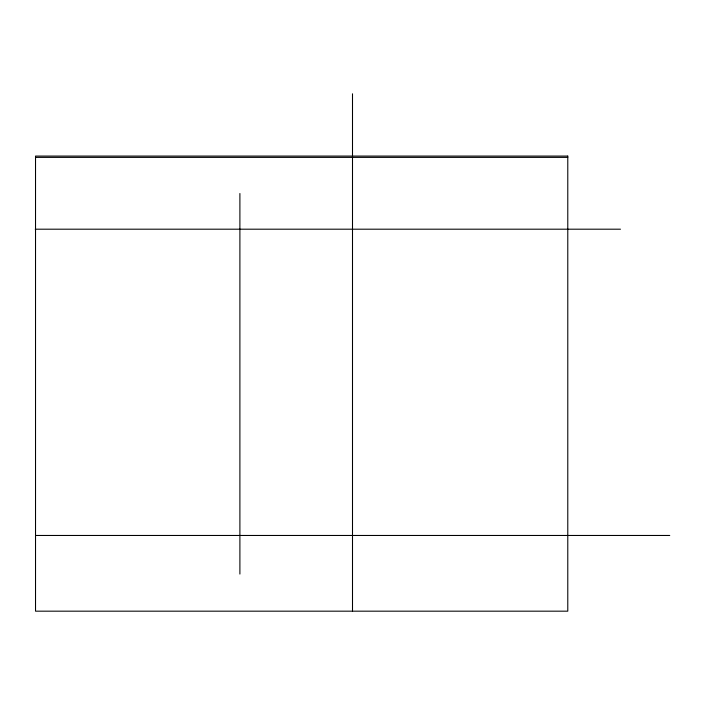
<?xml version="1.0" encoding="UTF-8"?>
<svg xmlns="http://www.w3.org/2000/svg" width="705" height="705" viewBox="0 0 705 705"><rect width="100%" height="100%" fill="white"/><g stroke="black" fill="none" stroke-linecap="round" stroke-linejoin="round"><path stroke-width="1.06" d="M35.523 157.382L567.781 157.382M35.25 229.195L620.471 229.195M35.523 535.465L669.75 535.465M352.5 93.8L352.5 611.2M239.894 193.505L239.894 574.055M567.781 156.078L35.523 156.078L35.523 611.173L567.781 611.173L567.781 156.078"/></g></svg>
